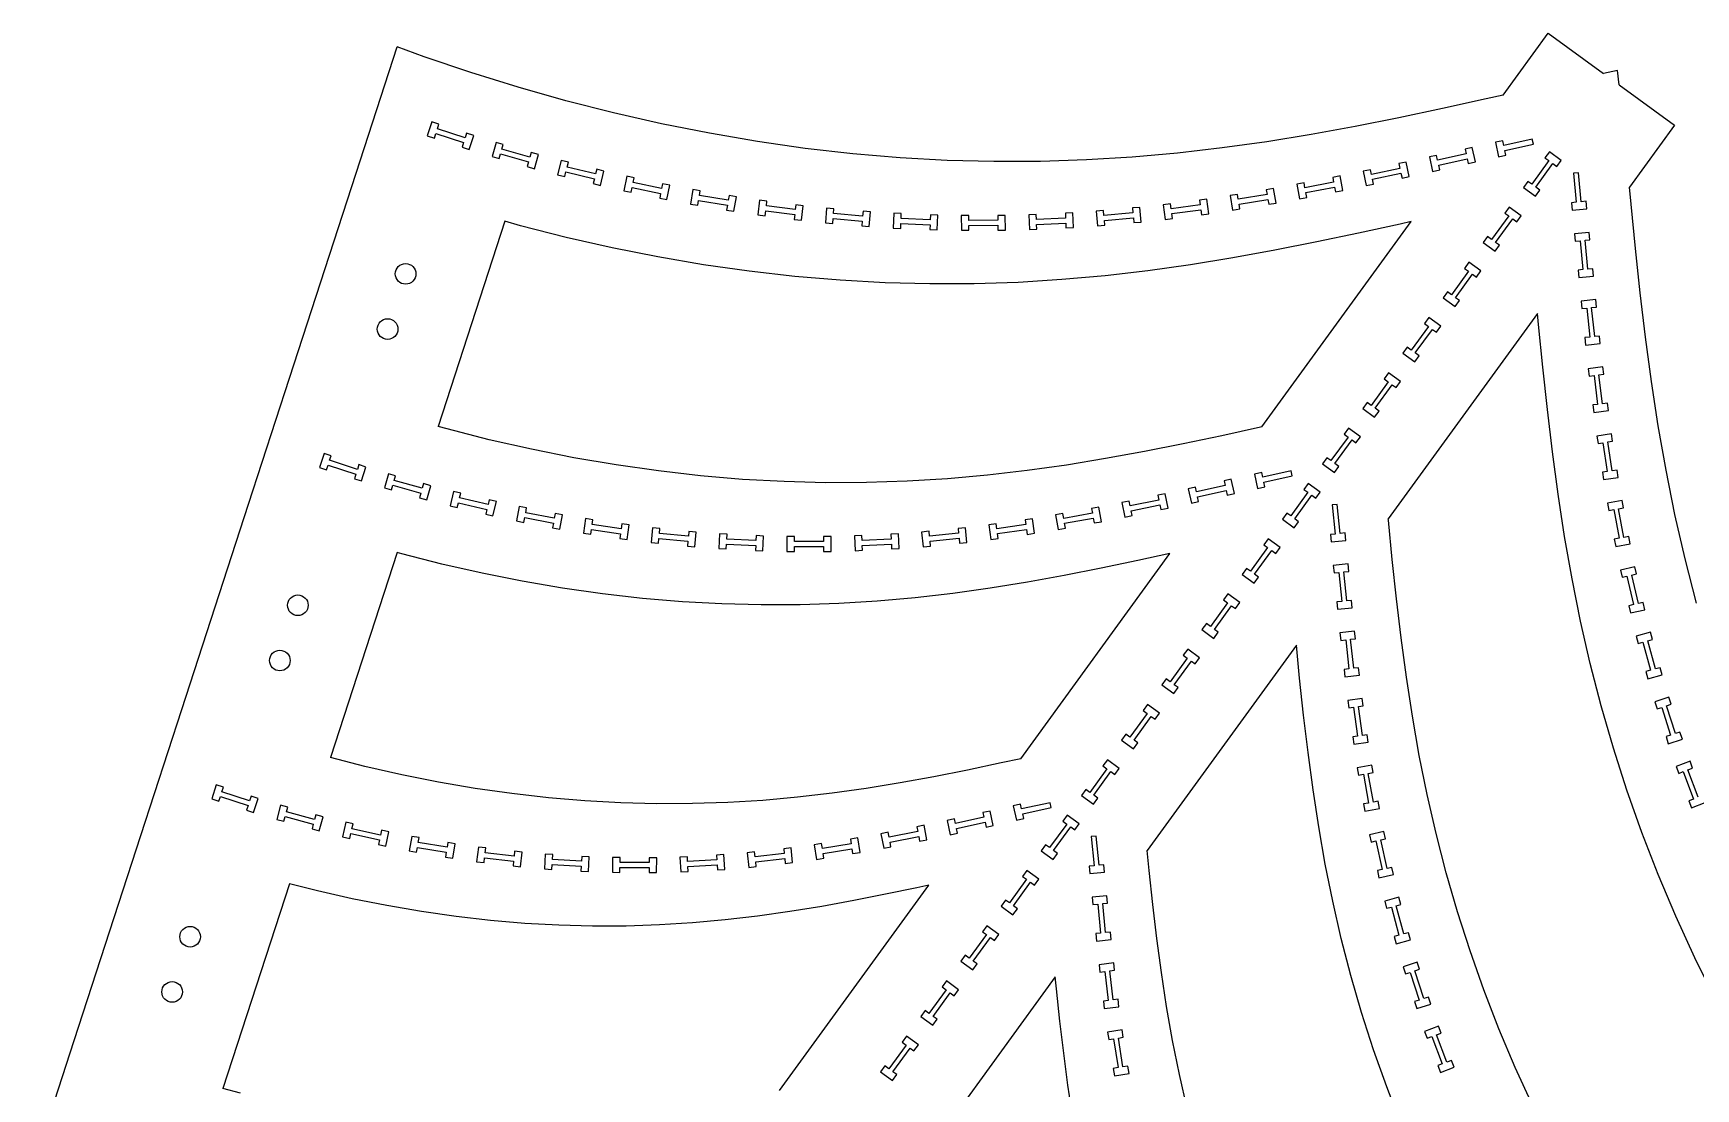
# Model space of a CAD drawing. Header units: inches. Extents: x 4 to 84.1, y 3.9 to 96.4.
# Drawn here: x 47.25 to 68.53, y 28.48 to 41.99 of the extents above; entities that cross this region are included whole.
import ezdxf

# ---------------------------------------------------------------- set-up
doc = ezdxf.new("R2010")
doc.units = ezdxf.units.IN
doc.layers.add('red', color=1, linetype='CONTINUOUS')

msp = doc.modelspace()

# ---------------------------------------------------------------- linework, layer by layer
for p, q in [((52.354, 40.858), (52.296, 40.678)), ((52.445, 40.828), (52.354, 40.858)), ((52.296, 40.678), (52.387, 40.649)), ((52.387, 40.649), (52.406, 40.708)), ((52.406, 40.708), (52.761, 40.593)), ((52.426, 40.769), (52.445, 40.828)), ((52.781, 40.653), (52.426, 40.769)), ((52.8, 40.713), (52.781, 40.653)), ((52.891, 40.683), (52.8, 40.713)), ((52.832, 40.504), (52.891, 40.683)), ((52.761, 40.593), (52.742, 40.533)), ((52.742, 40.533), (52.832, 40.504)), ((53.178, 40.596), (53.126, 40.414)), ((53.269, 40.57), (53.178, 40.596)), ((53.217, 40.388), (53.235, 40.448)), ((53.235, 40.448), (53.594, 40.345)), ((53.252, 40.51), (53.269, 40.57)), ((53.611, 40.407), (53.252, 40.51)), ((53.628, 40.467), (53.611, 40.407)), ((53.72, 40.441), (53.628, 40.467)), ((53.668, 40.259), (53.72, 40.441)), ((65.215, 40.43), (65.122, 40.409)), ((65.228, 40.368), (65.215, 40.43)), ((65.593, 40.449), (65.228, 40.368)), ((65.672, 40.531), (65.579, 40.51)), ((65.579, 40.51), (65.593, 40.449)), ((65.713, 40.346), (65.672, 40.531)), ((66.062, 40.617), (65.969, 40.597)), ((65.969, 40.597), (66.009, 40.412)), ((66.009, 40.412), (66.102, 40.432)), ((66.075, 40.556), (66.062, 40.617)), ((66.44, 40.635), (66.075, 40.556)), ((66.089, 40.493), (66.454, 40.573)), ((66.102, 40.432), (66.089, 40.493)), ((66.454, 40.573), (66.44, 40.635)), ((66.658, 40.476), (66.602, 40.399)), ((66.811, 40.365), (66.658, 40.476)), ((53.126, 40.414), (53.217, 40.388)), ((53.594, 40.345), (53.577, 40.285)), ((53.577, 40.285), (53.668, 40.259)), ((54.01, 40.364), (53.965, 40.18)), ((54.103, 40.341), (54.01, 40.364)), ((54.057, 40.157), (54.072, 40.218)), ((54.072, 40.218), (54.435, 40.129)), ((54.088, 40.28), (54.103, 40.341)), ((54.45, 40.191), (54.088, 40.28)), ((54.465, 40.252), (54.45, 40.191)), ((54.558, 40.229), (54.465, 40.252)), ((54.512, 40.045), (54.558, 40.229)), ((64.368, 40.246), (64.274, 40.226)), ((64.274, 40.226), (64.314, 40.042)), ((64.381, 40.185), (64.368, 40.246)), ((64.746, 40.263), (64.381, 40.185)), ((64.826, 40.344), (64.733, 40.324)), ((64.733, 40.324), (64.746, 40.263)), ((64.865, 40.159), (64.826, 40.344)), ((65.122, 40.409), (65.162, 40.224)), ((65.162, 40.224), (65.255, 40.245)), ((65.242, 40.306), (65.607, 40.387)), ((65.255, 40.245), (65.242, 40.306)), ((65.607, 40.387), (65.62, 40.326)), ((65.62, 40.326), (65.713, 40.346)), ((66.653, 40.362), (66.433, 40.06)), ((66.485, 40.022), (66.704, 40.325)), ((66.602, 40.399), (66.653, 40.362)), ((66.704, 40.325), (66.755, 40.288)), ((66.755, 40.288), (66.811, 40.365)), ((53.965, 40.18), (54.057, 40.157)), ((54.435, 40.129), (54.42, 40.068)), ((54.42, 40.068), (54.512, 40.045)), ((54.85, 40.162), (54.812, 39.977)), ((54.943, 40.143), (54.85, 40.162)), ((54.905, 39.958), (54.918, 40.019)), ((54.918, 40.019), (55.283, 39.943)), ((54.931, 40.082), (54.943, 40.143)), ((55.296, 40.006), (54.931, 40.082)), ((55.309, 40.067), (55.296, 40.006)), ((55.402, 40.048), (55.309, 40.067)), ((55.364, 39.863), (55.402, 40.048)), ((63.129, 40.005), (63.035, 39.99)), ((63.16, 39.819), (63.129, 40.005)), ((63.519, 40.077), (63.425, 40.059)), ((63.425, 40.059), (63.461, 39.873)), ((63.53, 40.015), (63.519, 40.077)), ((63.897, 40.086), (63.53, 40.015)), ((63.543, 39.953), (63.909, 40.024)), ((63.979, 40.166), (63.885, 40.148)), ((63.885, 40.148), (63.897, 40.086)), ((63.909, 40.024), (63.921, 39.962)), ((64.015, 39.98), (63.979, 40.166)), ((64.314, 40.042), (64.407, 40.061)), ((64.394, 40.123), (64.759, 40.2)), ((64.407, 40.061), (64.394, 40.123)), ((64.759, 40.2), (64.772, 40.139)), ((64.772, 40.139), (64.865, 40.159)), ((66.382, 40.097), (66.326, 40.02)), ((66.326, 40.02), (66.479, 39.909)), ((66.433, 40.06), (66.382, 40.097)), ((66.535, 39.986), (66.485, 40.022)), ((67.03, 40.207), (66.966, 40.201)), ((66.966, 40.201), (67.003, 39.829)), ((67.067, 39.835), (67.03, 40.207)), ((54.812, 39.977), (54.905, 39.958)), ((55.283, 39.943), (55.271, 39.882)), ((55.271, 39.882), (55.364, 39.863)), ((55.697, 39.993), (55.666, 39.806)), ((55.666, 39.806), (55.76, 39.791)), ((55.791, 39.977), (55.697, 39.993)), ((55.76, 39.791), (55.77, 39.852)), ((55.77, 39.852), (56.139, 39.791)), ((55.781, 39.915), (55.791, 39.977)), ((56.149, 39.854), (55.781, 39.915)), ((56.139, 39.791), (56.128, 39.729)), ((56.159, 39.915), (56.149, 39.854)), ((56.253, 39.9), (56.159, 39.915)), ((56.222, 39.713), (56.253, 39.9)), ((56.55, 39.856), (56.526, 39.669)), ((56.644, 39.844), (56.55, 39.856)), ((56.637, 39.782), (56.644, 39.844)), ((57.015, 39.797), (57.007, 39.735)), ((57.109, 39.785), (57.015, 39.797)), ((61.811, 39.809), (61.716, 39.797)), ((61.716, 39.797), (61.74, 39.61)), ((61.819, 39.747), (61.811, 39.809)), ((62.189, 39.795), (61.819, 39.747)), ((62.276, 39.87), (62.181, 39.857)), ((62.181, 39.857), (62.189, 39.795)), ((62.3, 39.682), (62.276, 39.87)), ((62.667, 39.929), (62.573, 39.914)), ((62.573, 39.914), (62.603, 39.727)), ((62.677, 39.867), (62.667, 39.929)), ((63.045, 39.928), (62.677, 39.867)), ((62.687, 39.804), (63.056, 39.865)), ((62.697, 39.743), (62.687, 39.804)), ((63.035, 39.99), (63.045, 39.928)), ((63.056, 39.865), (63.066, 39.803)), ((63.066, 39.803), (63.16, 39.819)), ((63.461, 39.873), (63.554, 39.891)), ((63.554, 39.891), (63.543, 39.953)), ((63.921, 39.962), (64.015, 39.98)), ((66.479, 39.909), (66.535, 39.986)), ((67.003, 39.829), (66.941, 39.823)), ((66.941, 39.823), (66.951, 39.728)), ((67.129, 39.842), (67.067, 39.835)), ((67.139, 39.747), (67.129, 39.842)), ((56.128, 39.729), (56.222, 39.713)), ((56.526, 39.669), (56.621, 39.657)), ((56.621, 39.657), (56.629, 39.719)), ((56.629, 39.719), (56.999, 39.672)), ((57.007, 39.735), (56.637, 39.782)), ((56.999, 39.672), (56.991, 39.61)), ((56.991, 39.61), (57.086, 39.598)), ((57.086, 39.598), (57.109, 39.785)), ((57.407, 39.754), (57.392, 39.566)), ((57.502, 39.746), (57.407, 39.754)), ((57.486, 39.558), (57.492, 39.62)), ((57.492, 39.62), (57.864, 39.588)), ((57.497, 39.684), (57.502, 39.746)), ((57.869, 39.652), (57.497, 39.684)), ((57.864, 39.588), (57.859, 39.526)), ((57.874, 39.715), (57.869, 39.652)), ((57.969, 39.707), (57.874, 39.715)), ((57.954, 39.518), (57.969, 39.707)), ((58.268, 39.688), (58.26, 39.499)), ((58.363, 39.684), (58.268, 39.688)), ((58.361, 39.621), (58.363, 39.684)), ((58.734, 39.606), (58.361, 39.621)), ((58.737, 39.668), (58.734, 39.606)), ((58.832, 39.665), (58.737, 39.668)), ((58.824, 39.476), (58.832, 39.665)), ((59.226, 39.659), (59.131, 39.659)), ((59.131, 39.659), (59.132, 39.47)), ((59.226, 39.597), (59.226, 39.659)), ((59.6, 39.598), (59.226, 39.597)), ((59.695, 39.66), (59.6, 39.66)), ((59.6, 39.66), (59.6, 39.598)), ((59.696, 39.471), (59.695, 39.66)), ((60.089, 39.672), (59.994, 39.668)), ((59.994, 39.668), (60.003, 39.479)), ((60.092, 39.61), (60.089, 39.672)), ((60.465, 39.627), (60.092, 39.61)), ((60.558, 39.694), (60.463, 39.689)), ((60.463, 39.689), (60.465, 39.627)), ((60.567, 39.505), (60.558, 39.694)), ((60.951, 39.723), (60.857, 39.714)), ((60.857, 39.714), (60.873, 39.526)), ((60.957, 39.66), (60.951, 39.723)), ((61.329, 39.694), (60.957, 39.66)), ((60.963, 39.597), (61.335, 39.63)), ((60.968, 39.534), (60.963, 39.597)), ((61.418, 39.764), (61.323, 39.756)), ((61.323, 39.756), (61.329, 39.694)), ((61.335, 39.63), (61.34, 39.568)), ((61.435, 39.576), (61.418, 39.764)), ((61.74, 39.61), (61.835, 39.622)), ((61.827, 39.684), (62.197, 39.732)), ((61.835, 39.622), (61.827, 39.684)), ((62.197, 39.732), (62.205, 39.67)), ((62.205, 39.67), (62.3, 39.682)), ((62.603, 39.727), (62.697, 39.743)), ((66.138, 39.654), (65.919, 39.352)), ((65.97, 39.314), (66.19, 39.617)), ((66.144, 39.768), (66.088, 39.691)), ((66.088, 39.691), (66.138, 39.654)), ((66.297, 39.657), (66.144, 39.768)), ((66.19, 39.617), (66.241, 39.58)), ((66.241, 39.58), (66.297, 39.657)), ((66.951, 39.728), (67.139, 39.747)), ((57.392, 39.566), (57.486, 39.558)), ((57.859, 39.526), (57.954, 39.518)), ((58.26, 39.499), (58.356, 39.495)), ((58.356, 39.495), (58.358, 39.557)), ((58.358, 39.557), (58.731, 39.542)), ((58.731, 39.542), (58.729, 39.48)), ((58.729, 39.48), (58.824, 39.476)), ((59.132, 39.47), (59.227, 39.47)), ((59.227, 39.533), (59.6, 39.534)), ((59.227, 39.47), (59.227, 39.533)), ((59.6, 39.534), (59.6, 39.471)), ((59.6, 39.471), (59.696, 39.471)), ((60.003, 39.479), (60.098, 39.483)), ((60.095, 39.546), (60.468, 39.563)), ((60.098, 39.483), (60.095, 39.546)), ((60.468, 39.563), (60.471, 39.501)), ((60.471, 39.501), (60.567, 39.505)), ((60.873, 39.526), (60.968, 39.534)), ((61.34, 39.568), (61.435, 39.576)), ((65.868, 39.389), (65.812, 39.312)), ((65.919, 39.352), (65.868, 39.389)), ((67.168, 39.444), (66.98, 39.426)), ((66.98, 39.426), (66.989, 39.331)), ((67.177, 39.35), (67.168, 39.444)), ((65.812, 39.312), (65.965, 39.201)), ((65.965, 39.201), (66.021, 39.278)), ((66.021, 39.278), (65.97, 39.314)), ((66.989, 39.331), (67.051, 39.337)), ((67.051, 39.337), (67.087, 38.966)), ((67.115, 39.344), (67.177, 39.35)), ((67.151, 38.972), (67.115, 39.344)), ((65.624, 38.946), (65.404, 38.644)), ((65.629, 39.06), (65.573, 38.983)), ((65.573, 38.983), (65.624, 38.946)), ((65.782, 38.949), (65.629, 39.06)), ((65.726, 38.872), (65.782, 38.949)), ((67.087, 38.966), (67.025, 38.96)), ((67.025, 38.96), (67.034, 38.865)), ((67.213, 38.978), (67.151, 38.972)), ((67.222, 38.883), (67.213, 38.978)), ((65.456, 38.607), (65.676, 38.909)), ((65.676, 38.909), (65.726, 38.872)), ((67.034, 38.865), (67.222, 38.883)), ((65.354, 38.681), (65.298, 38.604)), ((65.298, 38.604), (65.451, 38.493)), ((65.404, 38.644), (65.354, 38.681)), ((65.451, 38.493), (65.507, 38.57)), ((65.507, 38.57), (65.456, 38.607)), ((67.251, 38.582), (67.063, 38.562)), ((67.063, 38.562), (67.073, 38.467)), ((67.261, 38.487), (67.251, 38.582)), ((65.115, 38.352), (65.059, 38.275)), ((65.268, 38.241), (65.115, 38.352)), ((67.073, 38.467), (67.136, 38.474)), ((67.136, 38.474), (67.174, 38.102)), ((67.199, 38.48), (67.261, 38.487)), ((67.238, 38.109), (67.199, 38.48)), ((65.11, 38.238), (64.89, 37.936)), ((64.942, 37.899), (65.161, 38.201)), ((65.059, 38.275), (65.11, 38.238)), ((65.161, 38.201), (65.212, 38.164)), ((65.212, 38.164), (65.268, 38.241)), ((67.174, 38.102), (67.112, 38.096)), ((67.112, 38.096), (67.122, 38.001)), ((67.3, 38.116), (67.238, 38.109)), ((67.31, 38.021), (67.3, 38.116)), ((64.84, 37.973), (64.784, 37.896)), ((64.784, 37.896), (64.936, 37.785)), ((64.89, 37.936), (64.84, 37.973)), ((64.992, 37.862), (64.942, 37.899)), ((67.122, 38.001), (67.31, 38.021)), ((64.936, 37.785), (64.992, 37.862)), ((67.344, 37.721), (67.156, 37.698)), ((67.156, 37.698), (67.168, 37.603)), ((67.355, 37.626), (67.344, 37.721)), ((64.595, 37.531), (64.376, 37.228)), ((64.428, 37.191), (64.647, 37.493)), ((64.601, 37.644), (64.545, 37.567)), ((64.545, 37.567), (64.595, 37.531)), ((64.754, 37.533), (64.601, 37.644)), ((64.647, 37.493), (64.698, 37.456)), ((64.698, 37.456), (64.754, 37.533)), ((67.168, 37.603), (67.23, 37.611)), ((67.23, 37.611), (67.276, 37.24)), ((67.293, 37.619), (67.355, 37.626)), ((67.339, 37.248), (67.293, 37.619)), ((64.325, 37.265), (64.269, 37.188)), ((64.376, 37.228), (64.325, 37.265)), ((67.276, 37.24), (67.214, 37.233)), ((67.401, 37.256), (67.339, 37.248)), ((67.413, 37.161), (67.401, 37.256)), ((64.269, 37.188), (64.422, 37.077)), ((64.422, 37.077), (64.478, 37.154)), ((64.478, 37.154), (64.428, 37.191)), ((67.214, 37.233), (67.226, 37.138)), ((67.226, 37.138), (67.413, 37.161)), ((64.081, 36.823), (63.861, 36.521)), ((64.086, 36.936), (64.03, 36.859)), ((64.03, 36.859), (64.081, 36.823)), ((64.239, 36.825), (64.086, 36.936)), ((64.183, 36.748), (64.239, 36.825)), ((67.454, 36.863), (67.267, 36.835)), ((67.267, 36.835), (67.281, 36.741)), ((67.468, 36.769), (67.454, 36.863)), ((50.975, 36.614), (50.917, 36.434)), ((51.066, 36.584), (50.975, 36.614)), ((63.913, 36.483), (64.133, 36.785)), ((64.133, 36.785), (64.183, 36.748)), ((67.281, 36.741), (67.343, 36.75)), ((67.343, 36.75), (67.399, 36.381)), ((67.406, 36.76), (67.468, 36.769)), ((67.462, 36.39), (67.406, 36.76)), ((50.917, 36.434), (51.008, 36.404)), ((51.008, 36.404), (51.027, 36.464)), ((51.027, 36.464), (51.382, 36.348)), ((51.047, 36.525), (51.066, 36.584)), ((51.402, 36.409), (51.047, 36.525)), ((51.421, 36.469), (51.402, 36.409)), ((51.512, 36.439), (51.421, 36.469)), ((51.453, 36.26), (51.512, 36.439)), ((63.354, 36.388), (62.989, 36.308)), ((63.368, 36.325), (63.354, 36.388)), ((63.811, 36.557), (63.755, 36.48)), ((63.755, 36.48), (63.908, 36.369)), ((63.861, 36.521), (63.811, 36.557)), ((63.908, 36.369), (63.964, 36.446)), ((63.964, 36.446), (63.913, 36.483)), ((67.524, 36.4), (67.462, 36.39)), ((67.538, 36.306), (67.524, 36.4)), ((51.382, 36.348), (51.363, 36.289)), ((51.363, 36.289), (51.453, 36.26)), ((51.799, 36.353), (51.748, 36.171)), ((51.89, 36.327), (51.799, 36.353)), ((51.839, 36.145), (51.856, 36.205)), ((51.856, 36.205), (52.216, 36.104)), ((51.874, 36.267), (51.89, 36.327)), ((52.233, 36.166), (51.874, 36.267)), ((52.25, 36.226), (52.233, 36.166)), ((52.342, 36.2), (52.25, 36.226)), ((52.291, 36.018), (52.342, 36.2)), ((62.129, 36.182), (62.036, 36.161)), ((62.142, 36.121), (62.129, 36.182)), ((62.507, 36.201), (62.142, 36.121)), ((62.587, 36.282), (62.494, 36.262)), ((62.494, 36.262), (62.507, 36.201)), ((62.627, 36.098), (62.587, 36.282)), ((62.976, 36.369), (62.883, 36.349)), ((62.883, 36.349), (62.923, 36.164)), ((62.923, 36.164), (63.016, 36.184)), ((62.989, 36.308), (62.976, 36.369)), ((63.003, 36.245), (63.368, 36.325)), ((63.016, 36.184), (63.003, 36.245)), ((63.572, 36.229), (63.516, 36.152)), ((63.725, 36.117), (63.572, 36.229)), ((67.399, 36.381), (67.337, 36.371)), ((67.337, 36.371), (67.352, 36.277)), ((67.352, 36.277), (67.538, 36.306)), ((51.748, 36.171), (51.839, 36.145)), ((52.216, 36.104), (52.199, 36.044)), ((52.199, 36.044), (52.291, 36.018)), ((52.632, 36.125), (52.588, 35.941)), ((52.725, 36.104), (52.632, 36.125)), ((52.681, 35.92), (52.696, 35.98)), ((52.696, 35.98), (53.059, 35.895)), ((52.71, 36.043), (52.725, 36.104)), ((53.074, 35.957), (52.71, 36.043)), ((53.088, 36.018), (53.074, 35.957)), ((53.181, 35.996), (53.088, 36.018)), ((53.137, 35.812), (53.181, 35.996)), ((61.281, 36.002), (61.188, 35.983)), ((61.188, 35.983), (61.226, 35.798)), ((61.294, 35.941), (61.281, 36.002)), ((61.66, 36.016), (61.294, 35.941)), ((61.74, 36.097), (61.647, 36.078)), ((61.647, 36.078), (61.66, 36.016)), ((61.779, 35.912), (61.74, 36.097)), ((62.036, 36.161), (62.076, 35.976)), ((62.076, 35.976), (62.169, 35.997)), ((62.156, 36.058), (62.521, 36.138)), ((62.169, 35.997), (62.156, 36.058)), ((62.521, 36.138), (62.534, 36.077)), ((62.534, 36.077), (62.627, 36.098)), ((63.567, 36.115), (63.347, 35.813)), ((63.399, 35.775), (63.618, 36.077)), ((63.516, 36.152), (63.567, 36.115)), ((63.618, 36.077), (63.669, 36.04)), ((63.669, 36.04), (63.725, 36.117)), ((67.588, 36.01), (67.403, 35.975)), ((67.403, 35.975), (67.42, 35.881)), ((67.606, 35.916), (67.588, 36.01)), ((52.588, 35.941), (52.681, 35.92)), ((53.059, 35.895), (53.045, 35.834)), ((53.045, 35.834), (53.137, 35.812)), ((53.474, 35.933), (53.438, 35.748)), ((53.438, 35.748), (53.532, 35.73)), ((53.567, 35.915), (53.474, 35.933)), ((53.532, 35.73), (53.544, 35.791)), ((53.544, 35.791), (53.91, 35.721)), ((53.556, 35.854), (53.567, 35.915)), ((53.922, 35.784), (53.556, 35.854)), ((53.934, 35.845), (53.922, 35.784)), ((54.028, 35.827), (53.934, 35.845)), ((53.992, 35.642), (54.028, 35.827)), ((54.323, 35.778), (54.296, 35.591)), ((54.417, 35.764), (54.323, 35.778)), ((54.408, 35.702), (54.417, 35.764)), ((60.041, 35.777), (59.947, 35.764)), ((59.947, 35.764), (59.956, 35.702)), ((60.068, 35.59), (60.041, 35.777)), ((60.431, 35.842), (60.337, 35.825)), ((60.337, 35.825), (60.371, 35.639)), ((60.442, 35.781), (60.431, 35.842)), ((60.81, 35.847), (60.442, 35.781)), ((60.454, 35.718), (60.821, 35.784)), ((60.893, 35.925), (60.799, 35.908)), ((60.799, 35.908), (60.81, 35.847)), ((60.821, 35.784), (60.832, 35.722)), ((60.926, 35.739), (60.893, 35.925)), ((61.226, 35.798), (61.32, 35.817)), ((61.307, 35.878), (61.673, 35.954)), ((61.32, 35.817), (61.307, 35.878)), ((61.673, 35.954), (61.685, 35.893)), ((61.685, 35.893), (61.779, 35.912)), ((63.297, 35.849), (63.241, 35.772)), ((63.241, 35.772), (63.393, 35.661)), ((63.347, 35.813), (63.297, 35.849)), ((63.449, 35.738), (63.399, 35.775)), ((63.944, 35.959), (63.88, 35.953)), ((63.88, 35.953), (63.917, 35.581)), ((63.981, 35.588), (63.944, 35.959)), ((67.42, 35.881), (67.482, 35.893)), ((67.482, 35.893), (67.551, 35.526)), ((67.545, 35.904), (67.606, 35.916)), ((67.613, 35.537), (67.545, 35.904)), ((53.91, 35.721), (53.899, 35.66)), ((53.899, 35.66), (53.992, 35.642)), ((54.296, 35.591), (54.39, 35.577)), ((54.39, 35.577), (54.399, 35.639)), ((54.399, 35.639), (54.769, 35.585)), ((54.778, 35.648), (54.408, 35.702)), ((54.769, 35.585), (54.76, 35.523)), ((54.787, 35.71), (54.778, 35.648)), ((54.881, 35.697), (54.787, 35.71)), ((54.854, 35.51), (54.881, 35.697)), ((55.178, 35.66), (55.16, 35.472)), ((55.273, 35.651), (55.178, 35.66)), ((55.267, 35.589), (55.273, 35.651)), ((55.639, 35.552), (55.267, 35.589)), ((55.645, 35.615), (55.639, 35.552)), ((55.739, 35.605), (55.645, 35.615)), ((55.721, 35.417), (55.739, 35.605)), ((56.038, 35.583), (56.028, 35.394)), ((56.133, 35.578), (56.038, 35.583)), ((56.13, 35.516), (56.133, 35.578)), ((56.506, 35.56), (56.503, 35.498)), ((56.601, 35.555), (56.506, 35.56)), ((56.592, 35.367), (56.601, 35.555)), ((56.995, 35.548), (56.9, 35.548)), ((56.9, 35.548), (56.9, 35.359)), ((56.995, 35.486), (56.995, 35.548)), ((57.464, 35.548), (57.369, 35.548)), ((57.369, 35.548), (57.369, 35.486)), ((57.464, 35.359), (57.464, 35.548)), ((57.858, 35.56), (57.763, 35.556)), ((57.763, 35.556), (57.772, 35.367)), ((57.861, 35.498), (57.858, 35.56)), ((58.326, 35.584), (58.231, 35.579)), ((58.231, 35.579), (58.234, 35.517)), ((58.335, 35.395), (58.326, 35.584)), ((58.719, 35.616), (58.624, 35.606)), ((58.624, 35.606), (58.643, 35.418)), ((58.725, 35.553), (58.719, 35.616)), ((59.097, 35.59), (58.725, 35.553)), ((59.185, 35.661), (59.091, 35.652)), ((59.091, 35.652), (59.097, 35.59)), ((59.204, 35.473), (59.185, 35.661)), ((59.577, 35.711), (59.483, 35.697)), ((59.483, 35.697), (59.509, 35.51)), ((59.586, 35.649), (59.577, 35.711)), ((59.956, 35.702), (59.586, 35.649)), ((59.595, 35.586), (59.965, 35.638)), ((59.604, 35.524), (59.595, 35.586)), ((59.965, 35.638), (59.973, 35.576)), ((59.973, 35.576), (60.068, 35.59)), ((60.371, 35.639), (60.465, 35.656)), ((60.465, 35.656), (60.454, 35.718)), ((60.832, 35.722), (60.926, 35.739)), ((63.393, 35.661), (63.449, 35.738)), ((63.917, 35.581), (63.855, 35.575)), ((63.855, 35.575), (63.864, 35.48)), ((64.043, 35.594), (63.981, 35.588)), ((64.052, 35.499), (64.043, 35.594)), ((67.675, 35.549), (67.613, 35.537)), ((67.692, 35.455), (67.675, 35.549)), ((54.76, 35.523), (54.854, 35.51)), ((55.16, 35.472), (55.254, 35.463)), ((55.254, 35.463), (55.261, 35.525)), ((55.261, 35.525), (55.632, 35.489)), ((55.632, 35.489), (55.626, 35.426)), ((55.626, 35.426), (55.721, 35.417)), ((56.028, 35.394), (56.123, 35.39)), ((56.123, 35.39), (56.127, 35.452)), ((56.127, 35.452), (56.5, 35.434)), ((56.503, 35.498), (56.13, 35.516)), ((56.5, 35.434), (56.496, 35.371)), ((56.496, 35.371), (56.592, 35.367)), ((56.9, 35.359), (56.995, 35.359)), ((57.369, 35.486), (56.995, 35.486)), ((56.995, 35.359), (56.995, 35.422)), ((56.995, 35.422), (57.369, 35.422)), ((57.369, 35.422), (57.369, 35.359)), ((57.369, 35.359), (57.464, 35.359)), ((57.772, 35.367), (57.867, 35.372)), ((58.234, 35.517), (57.861, 35.498)), ((57.864, 35.434), (58.237, 35.453)), ((57.867, 35.372), (57.864, 35.434)), ((58.237, 35.453), (58.24, 35.39)), ((58.24, 35.39), (58.335, 35.395)), ((58.643, 35.418), (58.737, 35.427)), ((58.731, 35.49), (59.103, 35.526)), ((58.737, 35.427), (58.731, 35.49)), ((59.103, 35.526), (59.109, 35.464)), ((59.109, 35.464), (59.204, 35.473)), ((59.509, 35.51), (59.604, 35.524)), ((63.052, 35.407), (62.833, 35.105)), ((62.885, 35.067), (63.104, 35.369)), ((63.058, 35.521), (63.002, 35.444)), ((63.002, 35.444), (63.052, 35.407)), ((63.211, 35.41), (63.058, 35.521)), ((63.104, 35.369), (63.155, 35.333)), ((63.155, 35.333), (63.211, 35.41)), ((63.864, 35.48), (64.052, 35.499)), ((67.551, 35.526), (67.489, 35.514)), ((67.489, 35.514), (67.507, 35.42)), ((67.507, 35.42), (67.692, 35.455)), ((62.782, 35.141), (62.726, 35.064)), ((62.833, 35.105), (62.782, 35.141)), ((64.081, 35.197), (63.893, 35.178)), ((63.893, 35.178), (63.902, 35.084)), ((64.09, 35.102), (64.081, 35.197)), ((67.753, 35.162), (67.569, 35.12)), ((67.569, 35.12), (67.59, 35.027)), ((67.775, 35.069), (67.753, 35.162)), ((62.726, 35.064), (62.879, 34.953)), ((62.879, 34.953), (62.935, 35.03)), ((62.935, 35.03), (62.885, 35.067)), ((63.902, 35.084), (63.964, 35.09)), ((63.964, 35.09), (64, 34.718)), ((64.028, 35.096), (64.09, 35.102)), ((64.064, 34.724), (64.028, 35.096)), ((67.59, 35.027), (67.651, 35.041)), ((67.651, 35.041), (67.735, 34.677)), ((67.714, 35.055), (67.775, 35.069)), ((67.797, 34.691), (67.714, 35.055)), ((62.538, 34.699), (62.319, 34.397)), ((62.543, 34.813), (62.487, 34.736)), ((62.487, 34.736), (62.538, 34.699)), ((62.696, 34.702), (62.543, 34.813)), ((62.64, 34.625), (62.696, 34.702)), ((64, 34.718), (63.938, 34.712)), ((63.938, 34.712), (63.947, 34.617)), ((64.126, 34.73), (64.064, 34.724)), ((64.136, 34.635), (64.126, 34.73)), ((67.858, 34.705), (67.797, 34.691)), ((67.879, 34.612), (67.858, 34.705)), ((62.37, 34.359), (62.59, 34.661)), ((62.59, 34.661), (62.64, 34.625)), ((63.947, 34.617), (64.136, 34.635)), ((67.735, 34.677), (67.674, 34.663)), ((67.674, 34.663), (67.695, 34.57)), ((67.695, 34.57), (67.879, 34.612)), ((62.268, 34.434), (62.212, 34.357)), ((62.212, 34.357), (62.365, 34.245)), ((62.319, 34.397), (62.268, 34.434)), ((62.365, 34.245), (62.421, 34.322)), ((62.421, 34.322), (62.37, 34.359)), ((64.166, 34.335), (63.978, 34.314)), ((63.978, 34.314), (63.988, 34.219)), ((64.176, 34.24), (64.166, 34.335)), ((67.952, 34.322), (67.77, 34.272)), ((67.77, 34.272), (67.795, 34.18)), ((67.977, 34.23), (67.952, 34.322)), ((62.029, 34.105), (61.973, 34.028)), ((62.182, 33.994), (62.029, 34.105)), ((63.988, 34.219), (64.051, 34.226)), ((64.051, 34.226), (64.092, 33.855)), ((64.114, 34.233), (64.176, 34.24)), ((64.155, 33.862), (64.114, 34.233)), ((67.795, 34.18), (67.855, 34.196)), ((67.855, 34.196), (67.954, 33.836)), ((67.917, 34.213), (67.977, 34.23)), ((68.016, 33.853), (67.917, 34.213)), ((62.024, 33.991), (61.804, 33.689)), ((61.856, 33.651), (62.076, 33.954)), ((61.973, 34.028), (62.024, 33.991)), ((62.076, 33.954), (62.126, 33.917)), ((62.126, 33.917), (62.182, 33.994)), ((64.092, 33.855), (64.03, 33.848)), ((64.03, 33.848), (64.04, 33.753)), ((64.217, 33.869), (64.155, 33.862)), ((64.228, 33.774), (64.217, 33.869)), ((67.954, 33.836), (67.894, 33.819)), ((68.076, 33.869), (68.016, 33.853)), ((68.101, 33.778), (68.076, 33.869)), ((61.754, 33.726), (61.698, 33.649)), ((61.698, 33.649), (61.851, 33.538)), ((61.804, 33.689), (61.754, 33.726)), ((61.907, 33.615), (61.856, 33.651)), ((64.04, 33.753), (64.228, 33.774)), ((67.894, 33.819), (67.919, 33.728)), ((67.919, 33.728), (68.101, 33.778)), ((61.851, 33.538), (61.907, 33.615)), ((64.264, 33.475), (64.077, 33.45)), ((64.077, 33.45), (64.09, 33.355)), ((64.277, 33.381), (64.264, 33.475)), ((68.187, 33.491), (68.007, 33.433)), ((68.007, 33.433), (68.036, 33.342)), ((68.216, 33.4), (68.187, 33.491)), ((61.509, 33.283), (61.29, 32.981)), ((61.342, 32.943), (61.561, 33.246)), ((61.515, 33.397), (61.459, 33.32)), ((61.459, 33.32), (61.509, 33.283)), ((61.668, 33.286), (61.515, 33.397)), ((61.561, 33.246), (61.612, 33.209)), ((61.612, 33.209), (61.668, 33.286)), ((64.09, 33.355), (64.152, 33.364)), ((64.152, 33.364), (64.203, 32.994)), ((64.215, 33.372), (64.277, 33.381)), ((64.266, 33.002), (64.215, 33.372)), ((68.036, 33.342), (68.096, 33.361)), ((68.096, 33.361), (68.21, 33.006)), ((68.156, 33.381), (68.216, 33.4)), ((68.271, 33.025), (68.156, 33.381)), ((61.239, 33.018), (61.183, 32.941)), ((61.29, 32.981), (61.239, 33.018)), ((64.203, 32.994), (64.141, 32.985)), ((64.141, 32.985), (64.154, 32.891)), ((64.328, 33.011), (64.266, 33.002)), ((64.341, 32.916), (64.328, 33.011)), ((68.21, 33.006), (68.151, 32.987)), ((68.151, 32.987), (68.18, 32.896)), ((68.33, 33.044), (68.271, 33.025)), ((68.36, 32.954), (68.33, 33.044)), ((61.183, 32.941), (61.336, 32.83)), ((61.336, 32.83), (61.392, 32.907)), ((61.392, 32.907), (61.342, 32.943)), ((64.154, 32.891), (64.341, 32.916)), ((68.18, 32.896), (68.36, 32.954)), ((60.995, 32.575), (60.776, 32.273)), ((61.001, 32.689), (60.945, 32.612)), ((60.945, 32.612), (60.995, 32.575)), ((61.153, 32.578), (61.001, 32.689)), ((61.097, 32.501), (61.153, 32.578)), ((64.387, 32.62), (64.2, 32.587)), ((64.2, 32.587), (64.217, 32.493)), ((64.403, 32.526), (64.387, 32.62)), ((68.458, 32.671), (68.28, 32.605)), ((68.28, 32.605), (68.314, 32.516)), ((68.432, 32.56), (68.491, 32.582)), ((68.562, 32.21), (68.432, 32.56)), ((68.491, 32.582), (68.458, 32.671)), ((49.596, 32.37), (49.538, 32.19)), ((49.687, 32.34), (49.596, 32.37)), ((60.827, 32.236), (61.047, 32.538)), ((61.047, 32.538), (61.097, 32.501)), ((64.217, 32.493), (64.278, 32.504)), ((64.278, 32.504), (64.343, 32.136)), ((64.341, 32.515), (64.403, 32.526)), ((64.406, 32.147), (64.341, 32.515)), ((68.314, 32.516), (68.372, 32.538)), ((68.372, 32.538), (68.502, 32.187)), ((49.538, 32.19), (49.629, 32.16)), ((49.629, 32.16), (49.648, 32.22)), ((49.648, 32.22), (50.003, 32.104)), ((49.668, 32.281), (49.687, 32.34)), ((50.023, 32.165), (49.668, 32.281)), ((50.042, 32.225), (50.023, 32.165)), ((50.133, 32.195), (50.042, 32.225)), ((50.074, 32.015), (50.133, 32.195)), ((60.268, 32.14), (59.903, 32.06)), ((60.282, 32.077), (60.268, 32.14)), ((60.725, 32.31), (60.669, 32.233)), ((60.669, 32.233), (60.822, 32.122)), ((60.776, 32.273), (60.725, 32.31)), ((60.822, 32.122), (60.878, 32.199)), ((60.878, 32.199), (60.827, 32.236)), ((64.343, 32.136), (64.281, 32.126)), ((64.467, 32.158), (64.406, 32.147)), ((64.484, 32.064), (64.467, 32.158)), ((68.502, 32.187), (68.443, 32.166)), ((68.443, 32.166), (68.477, 32.076)), ((68.477, 32.076), (68.654, 32.142)), ((50.003, 32.104), (49.984, 32.045)), ((49.984, 32.045), (50.074, 32.015)), ((50.419, 32.109), (50.37, 31.927)), ((50.37, 31.927), (50.462, 31.902)), ((50.511, 32.084), (50.419, 32.109)), ((50.462, 31.902), (50.478, 31.962)), ((50.478, 31.962), (50.838, 31.864)), ((50.495, 32.024), (50.511, 32.084)), ((50.855, 31.926), (50.495, 32.024)), ((50.872, 31.986), (50.855, 31.926)), ((50.964, 31.961), (50.872, 31.986)), ((50.914, 31.778), (50.964, 31.961)), ((59.043, 31.934), (58.95, 31.914)), ((59.056, 31.873), (59.043, 31.934)), ((59.421, 31.953), (59.056, 31.873)), ((59.501, 32.034), (59.408, 32.014)), ((59.408, 32.014), (59.421, 31.953)), ((59.541, 31.849), (59.501, 32.034)), ((59.89, 32.121), (59.797, 32.1)), ((59.797, 32.1), (59.838, 31.916)), ((59.838, 31.916), (59.931, 31.936)), ((59.903, 32.06), (59.89, 32.121)), ((59.917, 31.997), (60.282, 32.077)), ((59.931, 31.936), (59.917, 31.997)), ((60.486, 31.981), (60.43, 31.904)), ((60.639, 31.87), (60.486, 31.981)), ((64.281, 32.126), (64.297, 32.032)), ((64.297, 32.032), (64.484, 32.064)), ((50.838, 31.864), (50.822, 31.804)), ((50.822, 31.804), (50.914, 31.778)), ((51.254, 31.889), (51.213, 31.704)), ((51.347, 31.868), (51.254, 31.889)), ((51.306, 31.684), (51.32, 31.745)), ((51.32, 31.745), (51.684, 31.664)), ((51.333, 31.807), (51.347, 31.868)), ((51.698, 31.726), (51.333, 31.807)), ((51.712, 31.787), (51.698, 31.726)), ((51.805, 31.767), (51.712, 31.787)), ((51.764, 31.582), (51.805, 31.767)), ((52.098, 31.709), (52.066, 31.523)), ((52.192, 31.693), (52.098, 31.709)), ((58.195, 31.761), (58.101, 31.743)), ((58.101, 31.743), (58.138, 31.557)), ((58.207, 31.7), (58.195, 31.761)), ((58.573, 31.772), (58.207, 31.7)), ((58.219, 31.637), (58.586, 31.709)), ((58.655, 31.851), (58.561, 31.833)), ((58.561, 31.833), (58.573, 31.772)), ((58.586, 31.709), (58.598, 31.648)), ((58.691, 31.666), (58.655, 31.851)), ((58.95, 31.914), (58.99, 31.729)), ((58.99, 31.729), (59.083, 31.75)), ((59.07, 31.811), (59.435, 31.89)), ((59.083, 31.75), (59.07, 31.811)), ((59.435, 31.89), (59.448, 31.829)), ((59.448, 31.829), (59.541, 31.849)), ((60.481, 31.867), (60.261, 31.565)), ((60.313, 31.528), (60.533, 31.83)), ((60.43, 31.904), (60.481, 31.867)), ((60.533, 31.83), (60.583, 31.793)), ((60.583, 31.793), (60.639, 31.87)), ((60.857, 31.712), (60.794, 31.706)), ((60.794, 31.706), (60.83, 31.334)), ((60.894, 31.34), (60.857, 31.712)), ((64.541, 31.77), (64.356, 31.73)), ((64.356, 31.73), (64.377, 31.637)), ((64.561, 31.677), (64.541, 31.77)), ((51.213, 31.704), (51.306, 31.684)), ((51.684, 31.664), (51.671, 31.603)), ((51.671, 31.603), (51.764, 31.582)), ((52.066, 31.523), (52.16, 31.507)), ((52.16, 31.507), (52.171, 31.568)), ((52.171, 31.568), (52.539, 31.506)), ((52.181, 31.631), (52.192, 31.693)), ((52.55, 31.569), (52.181, 31.631)), ((52.539, 31.506), (52.528, 31.444)), ((52.56, 31.63), (52.55, 31.569)), ((52.654, 31.615), (52.56, 31.63)), ((52.622, 31.428), (52.654, 31.615)), ((52.95, 31.572), (52.928, 31.384)), ((53.044, 31.561), (52.95, 31.572)), ((53.037, 31.499), (53.044, 31.561)), ((53.408, 31.456), (53.037, 31.499)), ((53.415, 31.518), (53.408, 31.456)), ((53.51, 31.507), (53.415, 31.518)), ((53.488, 31.319), (53.51, 31.507)), ((56.486, 31.51), (56.392, 31.499)), ((56.392, 31.499), (56.412, 31.311)), ((56.493, 31.448), (56.486, 31.51)), ((56.952, 31.561), (56.858, 31.55)), ((56.858, 31.55), (56.864, 31.488)), ((56.973, 31.373), (56.952, 31.561)), ((57.343, 31.616), (57.249, 31.601)), ((57.249, 31.601), (57.278, 31.414)), ((57.353, 31.554), (57.343, 31.616)), ((57.721, 31.613), (57.353, 31.554)), ((57.363, 31.491), (57.731, 31.55)), ((57.806, 31.689), (57.712, 31.675)), ((57.712, 31.675), (57.721, 31.613)), ((57.731, 31.55), (57.741, 31.488)), ((57.741, 31.488), (57.835, 31.503)), ((57.835, 31.503), (57.806, 31.689)), ((58.138, 31.557), (58.231, 31.576)), ((58.231, 31.576), (58.219, 31.637)), ((58.598, 31.648), (58.691, 31.666)), ((60.211, 31.602), (60.155, 31.525)), ((60.155, 31.525), (60.308, 31.414)), ((60.261, 31.565), (60.211, 31.602)), ((60.364, 31.491), (60.313, 31.528)), ((64.377, 31.637), (64.438, 31.65)), ((64.438, 31.65), (64.518, 31.285)), ((64.5, 31.664), (64.561, 31.677)), ((64.581, 31.299), (64.5, 31.664)), ((52.528, 31.444), (52.622, 31.428)), ((52.928, 31.384), (53.023, 31.373)), ((53.023, 31.373), (53.03, 31.436)), ((53.03, 31.436), (53.401, 31.392)), ((53.401, 31.392), (53.394, 31.33)), ((53.394, 31.33), (53.488, 31.319)), ((53.807, 31.481), (53.796, 31.292)), ((53.796, 31.292), (53.891, 31.286)), ((53.902, 31.475), (53.807, 31.481)), ((53.891, 31.286), (53.895, 31.349)), ((53.895, 31.349), (54.268, 31.326)), ((53.899, 31.413), (53.902, 31.475)), ((54.272, 31.39), (53.899, 31.413)), ((54.268, 31.326), (54.264, 31.264)), ((54.275, 31.453), (54.272, 31.39)), ((54.37, 31.447), (54.275, 31.453)), ((54.359, 31.258), (54.37, 31.447)), ((54.669, 31.438), (54.668, 31.249)), ((54.764, 31.437), (54.669, 31.438)), ((54.763, 31.248), (54.763, 31.311)), ((54.763, 31.311), (55.137, 31.31)), ((54.764, 31.375), (54.764, 31.437)), ((55.137, 31.374), (54.764, 31.375)), ((55.233, 31.436), (55.137, 31.436)), ((55.137, 31.436), (55.137, 31.374)), ((55.137, 31.31), (55.137, 31.247)), ((55.232, 31.247), (55.233, 31.436)), ((55.626, 31.449), (55.531, 31.444)), ((55.531, 31.444), (55.541, 31.255)), ((55.629, 31.387), (55.626, 31.449)), ((56.002, 31.407), (55.629, 31.387)), ((55.633, 31.323), (56.006, 31.343)), ((55.636, 31.26), (55.633, 31.323)), ((56.094, 31.475), (55.999, 31.469)), ((55.999, 31.469), (56.002, 31.407)), ((56.006, 31.343), (56.009, 31.281)), ((56.009, 31.281), (56.104, 31.286)), ((56.104, 31.286), (56.094, 31.475)), ((56.412, 31.311), (56.507, 31.322)), ((56.864, 31.488), (56.493, 31.448)), ((56.5, 31.384), (56.871, 31.425)), ((56.507, 31.322), (56.5, 31.384)), ((56.871, 31.425), (56.878, 31.363)), ((56.878, 31.363), (56.973, 31.373)), ((57.278, 31.414), (57.372, 31.429)), ((57.372, 31.429), (57.363, 31.491)), ((60.308, 31.414), (60.364, 31.491)), ((60.83, 31.334), (60.768, 31.328)), ((60.768, 31.328), (60.777, 31.233)), ((60.956, 31.346), (60.894, 31.34)), ((60.965, 31.252), (60.956, 31.346)), ((64.518, 31.285), (64.457, 31.272)), ((64.642, 31.312), (64.581, 31.299)), ((64.662, 31.219), (64.642, 31.312)), ((54.264, 31.264), (54.359, 31.258)), ((54.668, 31.249), (54.763, 31.248)), ((55.137, 31.247), (55.232, 31.247)), ((55.541, 31.255), (55.636, 31.26)), ((59.966, 31.16), (59.747, 30.857)), ((59.799, 30.82), (60.018, 31.122)), ((59.972, 31.273), (59.916, 31.196)), ((59.916, 31.196), (59.966, 31.16)), ((60.125, 31.162), (59.972, 31.273)), ((60.018, 31.122), (60.069, 31.085)), ((60.069, 31.085), (60.125, 31.162)), ((60.777, 31.233), (60.965, 31.252)), ((64.457, 31.272), (64.477, 31.179)), ((64.477, 31.179), (64.662, 31.219)), ((59.696, 30.894), (59.64, 30.817)), ((59.747, 30.857), (59.696, 30.894)), ((60.994, 30.949), (60.806, 30.931)), ((60.806, 30.931), (60.815, 30.836)), ((60.941, 30.848), (61.003, 30.855)), ((61.003, 30.855), (60.994, 30.949)), ((64.733, 30.929), (64.551, 30.88)), ((64.551, 30.88), (64.575, 30.788)), ((64.758, 30.837), (64.733, 30.929)), ((59.64, 30.817), (59.793, 30.706)), ((59.793, 30.706), (59.849, 30.783)), ((59.849, 30.783), (59.799, 30.82)), ((60.815, 30.836), (60.877, 30.842)), ((60.877, 30.842), (60.914, 30.47)), ((60.978, 30.477), (60.941, 30.848)), ((64.575, 30.788), (64.636, 30.804)), ((64.636, 30.804), (64.733, 30.443)), ((64.698, 30.821), (64.758, 30.837)), ((64.795, 30.46), (64.698, 30.821)), ((59.452, 30.452), (59.233, 30.15)), ((59.458, 30.565), (59.402, 30.488)), ((59.402, 30.488), (59.452, 30.452)), ((59.61, 30.454), (59.458, 30.565)), ((59.555, 30.377), (59.61, 30.454)), ((60.914, 30.47), (60.852, 30.464)), ((60.852, 30.464), (60.862, 30.369)), ((61.04, 30.483), (60.978, 30.477)), ((61.05, 30.388), (61.04, 30.483)), ((64.733, 30.443), (64.673, 30.427)), ((64.855, 30.476), (64.795, 30.46)), ((64.88, 30.384), (64.855, 30.476)), ((59.284, 30.112), (59.504, 30.414)), ((59.504, 30.414), (59.555, 30.377)), ((60.862, 30.369), (61.05, 30.388)), ((64.673, 30.427), (64.698, 30.335)), ((64.698, 30.335), (64.88, 30.384)), ((59.182, 30.186), (59.126, 30.109)), ((59.126, 30.109), (59.279, 29.998)), ((59.233, 30.15), (59.182, 30.186)), ((59.279, 29.998), (59.335, 30.075)), ((59.335, 30.075), (59.284, 30.112)), ((61.082, 30.088), (60.894, 30.065)), ((60.894, 30.065), (60.905, 29.971)), ((61.093, 29.994), (61.082, 30.088)), ((64.965, 30.098), (64.786, 30.04)), ((64.786, 30.04), (64.815, 29.949)), ((64.935, 29.988), (64.995, 30.007)), ((64.995, 30.007), (64.965, 30.098)), ((58.943, 29.858), (58.887, 29.781)), ((59.096, 29.746), (58.943, 29.858)), ((60.905, 29.971), (60.968, 29.978)), ((60.968, 29.978), (61.012, 29.608)), ((61.031, 29.986), (61.093, 29.994)), ((61.076, 29.615), (61.031, 29.986)), ((64.815, 29.949), (64.875, 29.968)), ((64.875, 29.968), (64.99, 29.613)), ((65.051, 29.633), (64.935, 29.988)), ((58.938, 29.744), (58.718, 29.442)), ((58.77, 29.404), (58.99, 29.706)), ((58.887, 29.781), (58.938, 29.744)), ((58.99, 29.706), (59.04, 29.669)), ((59.04, 29.669), (59.096, 29.746)), ((61.012, 29.608), (60.95, 29.6)), ((60.95, 29.6), (60.962, 29.505)), ((61.138, 29.623), (61.076, 29.615)), ((61.149, 29.528), (61.138, 29.623)), ((64.99, 29.613), (64.93, 29.594)), ((64.93, 29.594), (64.96, 29.503)), ((65.11, 29.652), (65.051, 29.633)), ((65.14, 29.561), (65.11, 29.652)), ((58.668, 29.478), (58.612, 29.401)), ((58.612, 29.401), (58.765, 29.29)), ((58.718, 29.442), (58.668, 29.478)), ((58.765, 29.29), (58.821, 29.367)), ((58.821, 29.367), (58.77, 29.404)), ((60.962, 29.505), (61.149, 29.528)), ((64.96, 29.503), (65.14, 29.561)), ((61.19, 29.231), (61.003, 29.201)), ((61.003, 29.201), (61.018, 29.107)), ((61.205, 29.137), (61.19, 29.231)), ((65.239, 29.28), (65.062, 29.212)), ((65.062, 29.212), (65.096, 29.123)), ((65.214, 29.168), (65.273, 29.19)), ((65.347, 28.819), (65.214, 29.168)), ((65.273, 29.19), (65.239, 29.28)), ((58.424, 29.036), (58.204, 28.734)), ((58.256, 28.696), (58.475, 28.998)), ((58.429, 29.15), (58.373, 29.073)), ((58.373, 29.073), (58.424, 29.036)), ((58.582, 29.039), (58.429, 29.15)), ((58.475, 28.998), (58.526, 28.962)), ((58.526, 28.962), (58.582, 29.039)), ((61.018, 29.107), (61.08, 29.117)), ((61.08, 29.117), (61.138, 28.748)), ((61.143, 29.127), (61.205, 29.137)), ((61.201, 28.758), (61.143, 29.127)), ((65.096, 29.123), (65.155, 29.146)), ((65.155, 29.146), (65.287, 28.796)), ((58.153, 28.77), (58.097, 28.693)), ((58.204, 28.734), (58.153, 28.77)), ((61.138, 28.748), (61.077, 28.738)), ((61.077, 28.738), (61.091, 28.644)), ((61.263, 28.768), (61.201, 28.758)), ((61.278, 28.674), (61.263, 28.768)), ((65.287, 28.796), (65.229, 28.774)), ((65.229, 28.774), (65.263, 28.685)), ((65.263, 28.685), (65.439, 28.752)), ((65.406, 28.841), (65.347, 28.819)), ((65.439, 28.752), (65.406, 28.841)), ((58.097, 28.693), (58.25, 28.582)), ((58.25, 28.582), (58.306, 28.659)), ((58.306, 28.659), (58.256, 28.696)), ((61.091, 28.644), (61.278, 28.674))]:
    msp.add_line(p, q)
for centre in [(52.019, 38.912), (51.789, 38.205), (50.64, 34.668), (50.41, 33.961), (49.261, 30.424), (49.031, 29.717)]:
    msp.add_circle(centre, 0.132)
at = {"layer": 'red'}
for p, q in [((66.065, 41.2), (66.641, 41.994)), ((66.641, 41.994), (67.35, 41.479)), ((51.387, 40.203), (51.912, 41.819)), ((52.256, 41.693), (51.912, 41.819)), ((52.856, 41.489), (52.256, 41.693)), ((67.531, 41.517), (67.35, 41.479)), ((67.551, 41.333), (67.531, 41.517)), ((53.461, 41.301), (52.856, 41.489)), ((54.07, 41.129), (53.461, 41.301)), ((67.551, 41.333), (68.259, 40.818)), ((54.681, 40.973), (54.07, 41.129)), ((65.849, 41.152), (65.291, 41.03)), ((66.065, 41.2), (65.849, 41.152)), ((55.294, 40.834), (54.681, 40.973)), ((64.732, 40.912), (64.171, 40.801)), ((65.291, 41.03), (64.732, 40.912)), ((55.908, 40.712), (55.294, 40.834)), ((56.521, 40.607), (55.908, 40.712)), ((63.608, 40.698), (63.042, 40.605)), ((64.171, 40.801), (63.608, 40.698)), ((68.259, 40.818), (67.683, 40.024)), ((57.132, 40.519), (56.521, 40.607)), ((57.742, 40.45), (57.132, 40.519)), ((58.348, 40.398), (57.742, 40.45)), ((61.897, 40.458), (61.317, 40.407)), ((62.471, 40.525), (61.897, 40.458)), ((63.042, 40.605), (62.471, 40.525)), ((58.951, 40.365), (58.348, 40.398)), ((59.549, 40.349), (58.951, 40.365)), ((60.144, 40.351), (59.549, 40.349)), ((60.733, 40.371), (60.144, 40.351)), ((61.317, 40.407), (60.733, 40.371)), ((50.533, 37.577), (51.387, 40.203)), ((67.704, 39.805), (67.683, 40.024)), ((67.76, 39.236), (67.704, 39.805)), ((53.289, 39.585), (52.436, 36.959)), ((53.491, 39.528), (53.289, 39.585)), ((62.978, 36.952), (64.889, 39.582)), ((64.889, 39.582), (64.748, 39.55)), ((54.075, 39.379), (53.491, 39.528)), ((54.661, 39.246), (54.075, 39.379)), ((64.215, 39.434), (63.68, 39.321)), ((64.748, 39.55), (64.215, 39.434)), ((55.247, 39.129), (54.661, 39.246)), ((63.145, 39.214), (62.606, 39.116)), ((63.68, 39.321), (63.145, 39.214)), ((67.821, 38.668), (67.76, 39.236)), ((55.833, 39.029), (55.247, 39.129)), ((56.418, 38.946), (55.833, 39.029)), ((57, 38.879), (56.418, 38.946)), ((61.52, 38.951), (60.971, 38.887)), ((62.065, 39.028), (61.52, 38.951)), ((62.606, 39.116), (62.065, 39.028)), ((57.579, 38.83), (57, 38.879)), ((58.155, 38.798), (57.579, 38.83)), ((58.728, 38.783), (58.155, 38.798)), ((59.295, 38.785), (58.728, 38.783)), ((59.858, 38.803), (59.295, 38.785)), ((60.417, 38.838), (59.858, 38.803)), ((60.971, 38.887), (60.417, 38.838)), ((67.888, 38.1), (67.821, 38.668)), ((66.507, 38.406), (64.596, 35.776)), ((66.521, 38.263), (66.507, 38.406)), ((66.575, 37.719), (66.521, 38.263)), ((67.964, 37.533), (67.888, 38.1)), ((66.633, 37.176), (66.575, 37.719)), ((50.008, 35.961), (50.533, 37.577)), ((68.051, 36.966), (67.964, 37.533)), ((66.697, 36.634), (66.633, 37.176)), ((52.55, 36.927), (52.436, 36.959)), ((53.09, 36.789), (52.55, 36.927)), ((62.466, 36.839), (61.972, 36.735)), ((62.959, 36.947), (62.466, 36.839)), ((62.978, 36.952), (62.959, 36.947)), ((68.151, 36.398), (68.051, 36.966)), ((53.632, 36.666), (53.09, 36.789)), ((54.174, 36.558), (53.632, 36.666)), ((61.476, 36.637), (60.979, 36.546)), ((61.972, 36.735), (61.476, 36.637)), ((66.77, 36.091), (66.697, 36.634)), ((54.716, 36.465), (54.174, 36.558)), ((55.256, 36.388), (54.716, 36.465)), ((55.795, 36.327), (55.256, 36.388)), ((59.974, 36.393), (59.466, 36.334)), ((60.478, 36.464), (59.974, 36.393)), ((60.979, 36.546), (60.478, 36.464)), ((68.266, 35.831), (68.151, 36.398)), ((56.33, 36.281), (55.795, 36.327)), ((56.863, 36.252), (56.33, 36.281)), ((57.392, 36.238), (56.863, 36.252)), ((57.917, 36.24), (57.392, 36.238)), ((58.438, 36.257), (57.917, 36.24)), ((58.954, 36.288), (58.438, 36.257)), ((59.466, 36.334), (58.954, 36.288)), ((49.155, 33.335), (50.008, 35.961)), ((66.853, 35.549), (66.77, 36.091)), ((64.598, 35.757), (64.596, 35.776)), ((64.648, 35.254), (64.598, 35.757)), ((68.395, 35.264), (68.266, 35.831)), ((66.948, 35.007), (66.853, 35.549)), ((51.91, 35.343), (51.057, 32.717)), ((51.97, 35.326), (51.91, 35.343)), ((52.484, 35.195), (51.97, 35.326)), ((59.892, 32.704), (61.802, 35.333)), ((61.802, 35.333), (61.389, 35.243)), ((52.998, 35.078), (52.484, 35.195)), ((60.92, 35.144), (60.45, 35.05)), ((61.389, 35.243), (60.92, 35.144)), ((64.701, 34.752), (64.648, 35.254)), ((68.542, 34.697), (68.395, 35.264)), ((53.513, 34.976), (52.998, 35.078)), ((54.028, 34.887), (53.513, 34.976)), ((59.977, 34.964), (59.501, 34.886)), ((60.45, 35.05), (59.977, 34.964)), ((67.057, 34.465), (66.948, 35.007)), ((54.541, 34.814), (54.028, 34.887)), ((55.053, 34.756), (54.541, 34.814)), ((55.562, 34.713), (55.053, 34.756)), ((56.068, 34.685), (55.562, 34.713)), ((56.57, 34.672), (56.068, 34.685)), ((57.563, 34.689), (57.069, 34.673)), ((58.054, 34.72), (57.563, 34.689)), ((58.54, 34.763), (58.054, 34.72)), ((59.023, 34.819), (58.54, 34.763)), ((59.501, 34.886), (59.023, 34.819)), ((64.761, 34.25), (64.701, 34.752)), ((57.069, 34.673), (56.57, 34.672)), ((67.182, 33.923), (67.057, 34.465)), ((63.42, 34.158), (61.51, 31.528)), ((63.462, 33.737), (63.42, 34.158)), ((64.828, 33.749), (64.761, 34.25)), ((67.321, 33.381), (67.182, 33.923)), ((63.513, 33.26), (63.462, 33.737)), ((64.905, 33.248), (64.828, 33.749)), ((48.631, 31.721), (49.155, 33.335)), ((63.569, 32.784), (63.513, 33.26)), ((64.993, 32.746), (64.905, 33.248)), ((67.478, 32.84), (67.321, 33.381)), ((63.633, 32.307), (63.569, 32.784)), ((67.651, 32.299), (67.478, 32.84)), ((51.499, 32.605), (51.057, 32.717)), ((51.969, 32.498), (51.499, 32.605)), ((59.211, 32.558), (58.781, 32.473)), ((59.64, 32.649), (59.211, 32.558)), ((59.892, 32.704), (59.64, 32.649)), ((65.094, 32.245), (64.993, 32.746)), ((52.44, 32.404), (51.969, 32.498)), ((52.91, 32.324), (52.44, 32.404)), ((58.349, 32.394), (57.914, 32.323)), ((58.781, 32.473), (58.349, 32.394)), ((53.38, 32.257), (52.91, 32.324)), ((53.847, 32.203), (53.38, 32.257)), ((54.313, 32.164), (53.847, 32.203)), ((54.775, 32.138), (54.313, 32.164)), ((55.234, 32.126), (54.775, 32.138)), ((56.142, 32.143), (55.69, 32.128)), ((56.591, 32.17), (56.142, 32.143)), ((57.036, 32.21), (56.591, 32.17)), ((57.477, 32.261), (57.036, 32.21)), ((57.914, 32.323), (57.477, 32.261)), ((63.706, 31.831), (63.633, 32.307)), ((65.209, 31.744), (65.094, 32.245)), ((67.842, 31.76), (67.651, 32.299)), ((55.69, 32.128), (55.234, 32.126)), ((47.778, 29.097), (48.631, 31.721)), ((63.79, 31.355), (63.706, 31.831)), ((65.338, 31.243), (65.209, 31.744)), ((68.051, 31.222), (67.842, 31.76)), ((61.535, 31.272), (61.51, 31.528)), ((63.886, 30.879), (63.79, 31.355)), ((50.533, 31.103), (49.68, 28.479)), ((50.892, 31.011), (50.533, 31.103)), ((56.806, 28.456), (58.716, 31.086)), ((58.716, 31.086), (58.564, 31.052)), ((61.582, 30.836), (61.535, 31.272)), ((65.483, 30.743), (65.338, 31.243)), ((68.277, 30.686), (68.051, 31.222)), ((51.336, 30.91), (50.892, 31.011)), ((51.779, 30.822), (51.336, 30.91)), ((57.754, 30.886), (57.347, 30.812)), ((58.16, 30.967), (57.754, 30.886)), ((58.564, 31.052), (58.16, 30.967)), ((63.995, 30.403), (63.886, 30.879)), ((52.223, 30.746), (51.779, 30.822)), ((52.665, 30.683), (52.223, 30.746)), ((53.105, 30.633), (52.665, 30.683)), ((56.525, 30.687), (56.11, 30.639)), ((56.938, 30.745), (56.525, 30.687)), ((57.347, 30.812), (56.938, 30.745)), ((61.633, 30.4), (61.582, 30.836)), ((65.644, 30.243), (65.483, 30.743)), ((68.52, 30.153), (68.277, 30.686)), ((53.544, 30.595), (53.105, 30.633)), ((53.98, 30.571), (53.544, 30.595)), ((54.413, 30.56), (53.98, 30.571)), ((54.842, 30.561), (54.413, 30.56)), ((55.268, 30.575), (54.842, 30.561)), ((55.691, 30.601), (55.268, 30.575)), ((56.11, 30.639), (55.691, 30.601)), ((61.692, 29.965), (61.633, 30.4)), ((64.118, 29.927), (63.995, 30.403)), ((65.82, 29.744), (65.644, 30.243)), ((68.78, 29.623), (68.52, 30.153)), ((60.334, 29.91), (58.424, 27.281)), ((60.35, 29.755), (60.334, 29.91)), ((61.759, 29.53), (61.692, 29.965)), ((64.255, 29.452), (64.118, 29.927)), ((60.393, 29.344), (60.35, 29.755)), ((66.013, 29.246), (65.82, 29.744)), ((61.835, 29.094), (61.759, 29.53)), ((64.408, 28.977), (64.255, 29.452)), ((60.442, 28.934), (60.393, 29.344)), ((66.222, 28.751), (66.013, 29.246)), ((47.253, 27.482), (47.778, 29.097)), ((61.923, 28.659), (61.835, 29.094)), ((64.576, 28.503), (64.408, 28.977)), ((60.497, 28.523), (60.442, 28.934)), ((66.446, 28.258), (66.222, 28.751)), ((60.56, 28.113), (60.497, 28.523)), ((62.023, 28.224), (61.923, 28.659)), ((49.907, 28.421), (49.68, 28.479)), ((64.759, 28.031), (64.576, 28.503))]:
    msp.add_line(p, q, dxfattribs=at)

doc.saveas('drawing.dxf')
